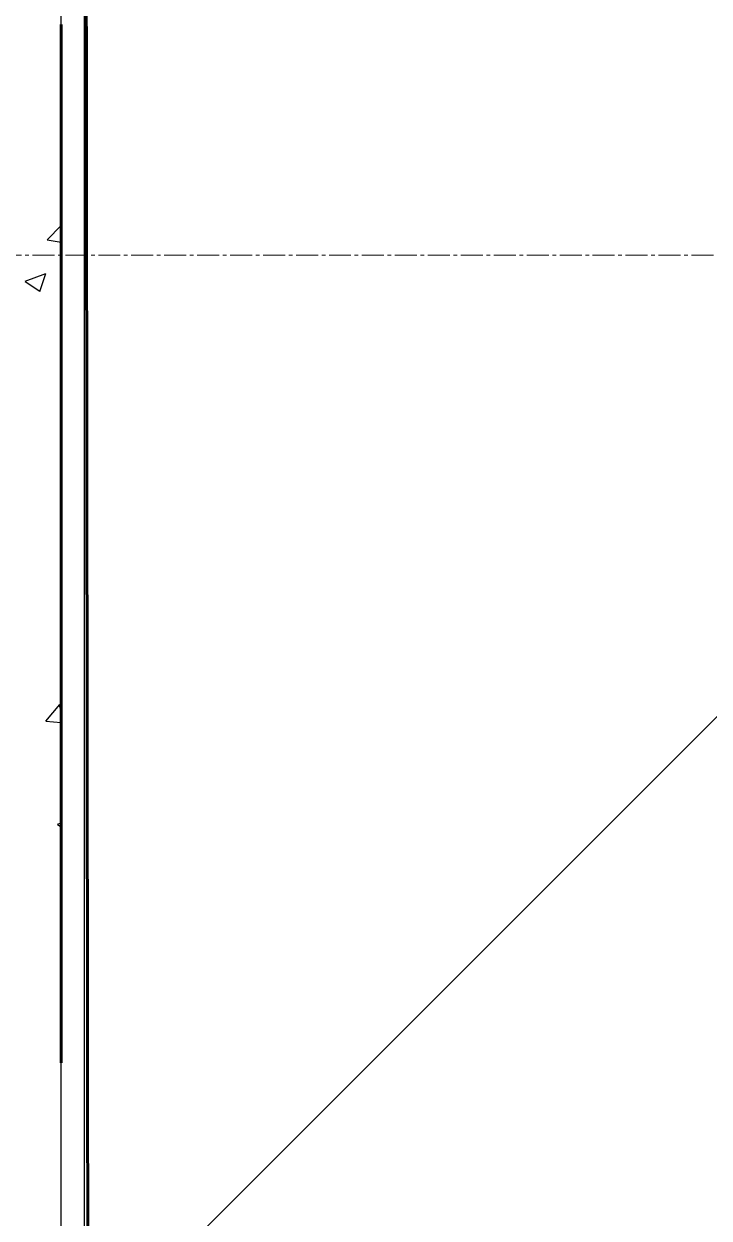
# Model space of a CAD drawing. Header units: millimetres. Extents: x 538266 to 1167394, y 114608 to 637157.
# Drawn here: x 1046501 to 1047095, y 538834 to 539869 of the extents above; entities that cross this region are included whole.
import ezdxf

# ---------------------------------------------------------------- set-up
doc = ezdxf.new("R2010")
doc.units = ezdxf.units.MM
doc.linetypes.add('CENTER2', pattern=[28.575, 19.05, -3.175, 3.175, -3.175])
for name, color, linetype, lineweight in [('0) шт стен 3 эт', 150, 'Continuous', 60), ('АР_Стены ПЕНОблок', 52, 'Continuous', 20), ('АР_Штриховка', 8, 'Continuous', 0)]:
    doc.layers.add(name, color=color, linetype=linetype, lineweight=lineweight)
doc.layers.add('РД_Оси_100', color=7, linetype='Continuous', lineweight=0, true_color=0x525252)
doc.layers.add('ФВ-5', color=7, linetype='Continuous')

# ---------------------------------------------------------------- blocks, each defined once
blk = doc.blocks.new('СОШ_2200_АР_ОСИ_М100_28.05.24')
at = {"layer": 'РД_Оси_100', "color": 251, "linetype": 'CENTER2', "true_color": 0x636466}
blk.add_line((29555, 42900), (-5954.958, 42900), dxfattribs=at)
blk = doc.blocks.new('3_этаж1')
at = {"layer": 'АР_Стены ПЕНОблок', "color": 18, "linetype": 'Continuous', "lineweight": 25, "true_color": 0x000000}
blk.add_line((684483.6, 511368.7), (684483.6, 587568.7), dxfattribs=at)
at = {"layer": 'АР_Штриховка', "color": 18, "linetype": 'Continuous', "lineweight": 25, "true_color": 0x000000}
for p, q in [((684471.4, 539681.8), (684483.6, 539694.5)), ((684471.4, 539681.9), (684483.6, 539680)), ((684452.5, 539646.1), (684470.3, 539652.9)), ((684465.1, 539637.3), (684470.2, 539652.7)), ((684452.4, 539645.9), (684465.1, 539637.4)), ((684470.2, 539264.7), (684482.5, 539279.3)), ((684483.6, 539272.2), (684482.3, 539279.2)), ((684470.2, 539264.6), (684483.6, 539263.5)), ((684480.5, 539175.4), (684483.6, 539176.6)), ((684480.4, 539175.2), (684483.6, 539173.1))]:
    blk.add_line(p, q, dxfattribs=at)

msp = doc.modelspace()

# ---------------------------------------------------------------- hatches: boundary and pattern name
at = {"layer": 'ФВ-5'}
h = msp.add_hatch(dxfattribs=at)
h.set_pattern_fill('ANSI31', color=3, scale=300, style=0)
h.paths.add_polyline_path([(1054123.6, 541968.7), (1046553.6, 541968.7), (1046553.6, 510388.7), (1054123.6, 510388.7)])

# ---------------------------------------------------------------- linework, layer by layer
msp.add_lwpolyline([(1054123.6, 541968.7), (1046553.6, 541968.7), (1046553.6, 510388.7), (1054123.6, 510388.7)], close=True)
at = {"layer": '0) шт стен 3 эт', "color": 2}
for points in [[(1046557.8, 537773), (1046553.6, 541468.7)], [(1046533.6, 538968.7), (1046533.6, 539868.7)]]:
    msp.add_lwpolyline(points, dxfattribs=at)

# ---------------------------------------------------------------- block references
at = {"layer": '0) шт стен 3 эт', "color": 5, "lineweight": 25}
msp.add_blockref('3_этаж1', (362050, 0), dxfattribs=at)
at = {"layer": 'РД_Оси_100', "lineweight": 25}
msp.add_blockref('СОШ_2200_АР_ОСИ_М100_28.05.24', (1046433.6, 496768.7), dxfattribs=at)

doc.saveas('drawing.dxf')
